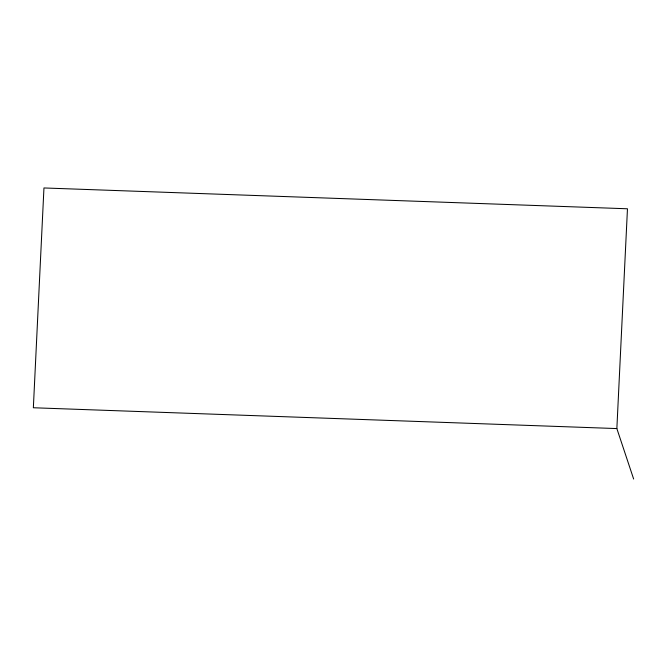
<?xml version="1.0" encoding="UTF-8"?>
<svg xmlns="http://www.w3.org/2000/svg" width="667" height="667" viewBox="0 0 667 667"><rect width="100%" height="100%" fill="white"/><g stroke="black" fill="none" stroke-linecap="round" stroke-linejoin="round"><path stroke-width="1" d="M616.858 428.573L627.464 208.779L43.955 187.961L33.35 407.754L616.858 428.573L633.65 479.039"/></g></svg>
